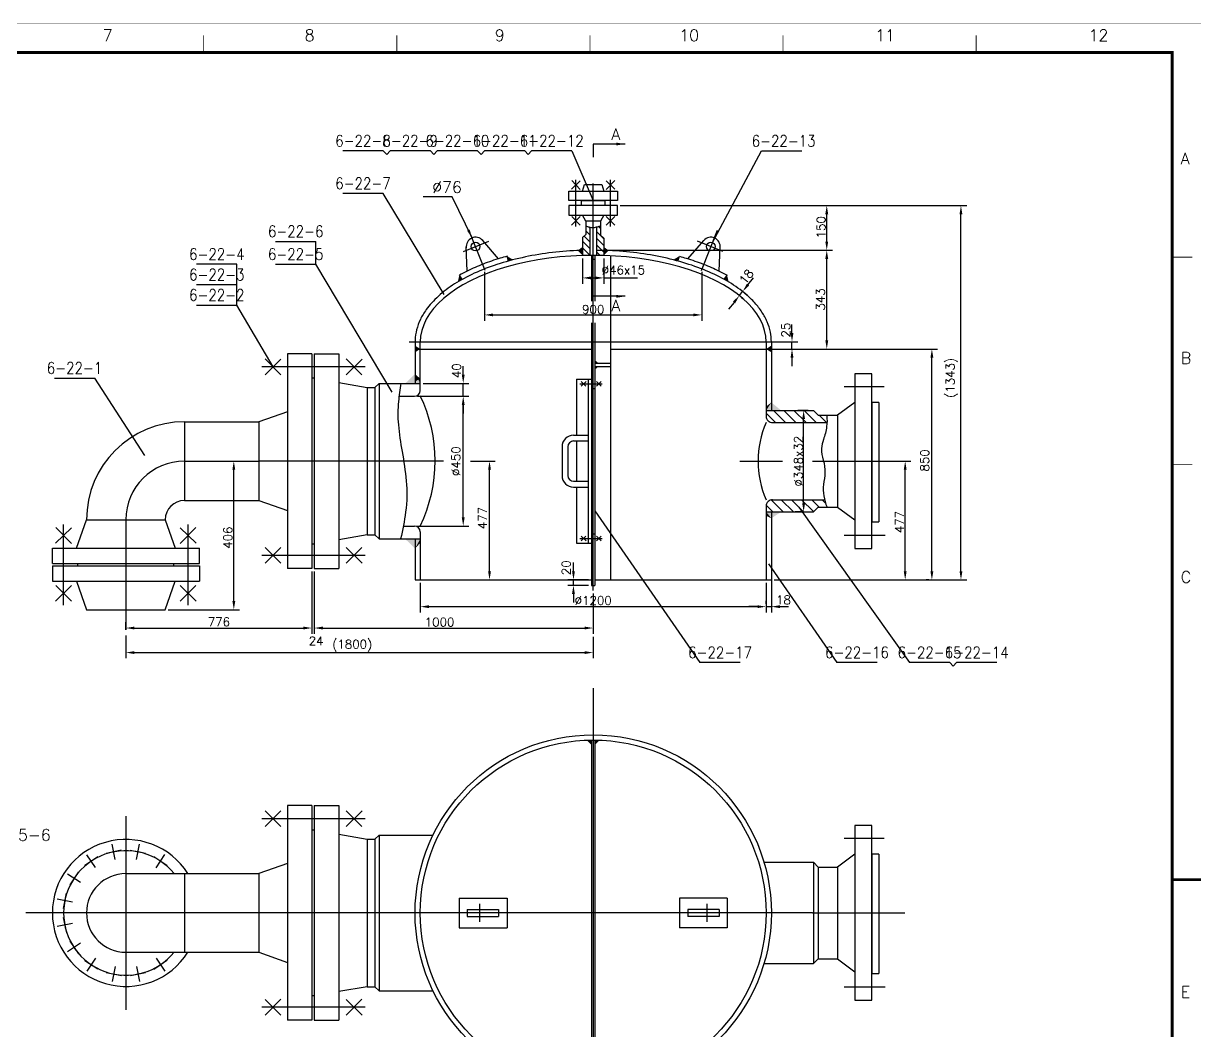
# Model space of a CAD drawing. Extents: x 49444 to 186655, y 41039 to 60167.
# Drawn here: x 146520 to 152655, y 51582 to 56823 of the extents above; entities that cross this region are included whole.
import ezdxf
from ezdxf.enums import TextEntityAlignment as Align

# ---------------------------------------------------------------- set-up
doc = ezdxf.new("R2010")
doc.units = 0
doc.header["$LTSCALE"] = 60
doc.header["$MEASUREMENT"] = 0
doc.header["$PDMODE"] = 3
doc.header["$PDSIZE"] = 0.001
doc.layers.get('0').update_dxf_attribs({"linetype": 'CONTINUOUS'})
doc.layers.get('DEFPOINTS').update_dxf_attribs({"linetype": 'CONTINUOUS'})
doc.styles.get("Standard").update_dxf_attribs({"font": 'txt_l', "bigfont": 'hztxt_l'})
doc.dimstyles.get("Standard").update_dxf_attribs({"dimtxt": 0.18, "dimasz": 0.18, "dimexe": 0.18, "dimexo": 0.0625, "dimgap": 0.09, "dimtad": 0, "dimtih": 1, "dimtoh": 1, "dimdec": 4, "dimzin": 0, "dimdsep": 46, "dimtxsty": 'Standard', "dimcen": 0.09, "dimadec": 0, "dimazin": 0, "dimtfac": 1, "dimtdec": 4, "dimtofl": 0, "dimtmove": 0, "dimatfit": 3, "dimfxl": 0, "dimtolj": 1, "dimtzin": 0, "dimarcsym": 0})
doc.dimstyles.new('STANDARD$0', dxfattribs={"dimtxt": 3, "dimasz": 3, "dimexe": 2, "dimexo": 1, "dimgap": 0.5, "dimtad": 1, "dimdec": 0, "dimzin": 0, "dimdsep": 46, "dimtxsty": 'Standard', "dimcen": 1, "dimclrd": 256, "dimclre": 256, "dimclrt": 256, "dimadec": 0, "dimazin": 0, "dimtfac": 1.5, "dimtdec": 3, "dimtix": 1, "dimtmove": 0, "dimatfit": 2, "dimfxl": 0, "dimtolj": 1, "dimarcsym": 0})

# ---------------------------------------------------------------- blocks, each defined once
blk = doc.blocks.new('*D408')
at = {"lineweight": -2}
for p, q in [((147052.4, 53638), (147052.4, 53519)), ((149484.8, 53631.7), (149484.8, 53519)), ((147097.4, 53549), (149439.8, 53549))]:
    blk.add_line(p, q, dxfattribs=at)
for points in [[(147097.4, 53556.5), (147097.4, 53541.5), (147052.4, 53549)], [(149439.8, 53556.5), (149439.8, 53541.5), (149484.8, 53549)]]:
    blk.add_solid(points)
at = {"layer": 'DEFPOINTS', "color": 0}
for p in [(147052.4, 53653), (149484.8, 53646.7), (149484.8, 53549)]:
    blk.add_point(p, dxfattribs=at)
at = {"insert": (148230.7, 53584.6), "char_height": 45, "attachment_point": 5}
blk.add_mtext('\\A1;(1800)', dxfattribs=at)
blk = doc.blocks.new('*D475')
at = {"lineweight": -2}
for p, q in [((148846.6, 54545.2), (148975.2, 54545.2)), ((148945.2, 53972.3), (148945.2, 54500.2)), ((148882.6, 53927.3), (148975.2, 53927.3))]:
    blk.add_line(p, q, dxfattribs=at)
for points in [[(148937.7, 54500.2), (148952.7, 54500.2), (148945.2, 54545.2)], [(148937.7, 53972.3), (148952.7, 53972.3), (148945.2, 53927.3)]]:
    blk.add_solid(points)
at = {"layer": 'DEFPOINTS', "color": 0}
for p in [(148831.6, 54545.2), (148945.2, 54545.2), (148867.6, 53927.3)]:
    blk.add_point(p, dxfattribs=at)
at = {"insert": (148907.8, 54249.1), "char_height": 45, "attachment_point": 5, "rotation": 90}
blk.add_mtext('\\A1;477', dxfattribs=at)
blk = doc.blocks.new('*D462')
at = {"lineweight": -2}
for p, q in [((148020.8, 53971.5), (148020.8, 53646.7)), ((147052.4, 53668), (147052.4, 53706.7)), ((147097.4, 53676.7), (147975.8, 53676.7))]:
    blk.add_line(p, q, dxfattribs=at)
for points in [[(147097.4, 53684.2), (147097.4, 53669.2), (147052.4, 53676.7)], [(147975.8, 53684.2), (147975.8, 53669.2), (148020.8, 53676.7)]]:
    blk.add_solid(points)
at = {"layer": 'DEFPOINTS', "color": 0}
for p in [(148020.8, 53986.5), (147052.4, 53653), (148020.8, 53676.7)]:
    blk.add_point(p, dxfattribs=at)
at = {"insert": (147536.6, 53708.6), "char_height": 45, "attachment_point": 5}
blk.add_mtext('\\A1;776', dxfattribs=at)
blk = doc.blocks.new('*D476')
at = {"lineweight": -2}
for p, q in [((148032.8, 53971.5), (148032.8, 53646.7)), ((149484.8, 53856.8), (149484.8, 53646.7)), ((148077.8, 53676.7), (149439.8, 53676.7))]:
    blk.add_line(p, q, dxfattribs=at)
for points in [[(148077.8, 53684.2), (148077.8, 53669.2), (148032.8, 53676.7)], [(149439.8, 53684.2), (149439.8, 53669.2), (149484.8, 53676.7)]]:
    blk.add_solid(points)
at = {"layer": 'DEFPOINTS', "color": 0}
for p in [(148032.8, 53986.5), (149484.8, 53871.8), (149484.8, 53676.7)]:
    blk.add_point(p, dxfattribs=at)
at = {"insert": (148685.1, 53707.9), "char_height": 45, "attachment_point": 5}
blk.add_mtext('\\A1;1000', dxfattribs=at)
blk = doc.blocks.new('*D483')
at = {"lineweight": -2}
for p, q in [((148808.2, 54994.9), (148808.2, 55039.9)), ((148599.8, 54949.9), (148838.2, 54949.9)), ((148808.2, 54882.7), (148808.2, 54949.9)), ((148797.3, 54882.7), (148838.2, 54882.7)), ((148808.2, 54837.7), (148808.2, 54792.7))]:
    blk.add_line(p, q, dxfattribs=at)
for points in [[(148800.7, 54994.9), (148815.7, 54994.9), (148808.2, 54949.9)], [(148800.7, 54837.7), (148815.7, 54837.7), (148808.2, 54882.7)]]:
    blk.add_solid(points)
at = {"layer": 'DEFPOINTS', "color": 0}
for p in [(148584.8, 54949.9), (148808.2, 54949.9), (148782.3, 54882.7)]:
    blk.add_point(p, dxfattribs=at)
at = {"insert": (148773.8, 55015.9), "char_height": 45, "attachment_point": 5, "rotation": 90}
blk.add_mtext('\\A1;40', dxfattribs=at)
blk = doc.blocks.new('*D471')
at = {"lineweight": -2}
for p, q in [((148569.8, 54882.7), (148838.2, 54882.7)), ((148808.2, 54252.7), (148808.2, 54837.7)), ((148569.8, 54207.7), (148838.2, 54207.7))]:
    blk.add_line(p, q, dxfattribs=at)
for points in [[(148800.7, 54837.7), (148815.7, 54837.7), (148808.2, 54882.7)], [(148800.7, 54252.7), (148815.7, 54252.7), (148808.2, 54207.7)]]:
    blk.add_solid(points)
at = {"layer": 'DEFPOINTS', "color": 0}
for p in [(148554.8, 54882.7), (148808.2, 54882.7), (148554.8, 54207.7)]:
    blk.add_point(p, dxfattribs=at)
at = {"insert": (148770.6, 54545.2), "char_height": 45, "attachment_point": 5, "rotation": 90}
blk.add_mtext('\\A1;%%c450', dxfattribs=at)
blk = doc.blocks.new('*D472')
at = {"lineweight": -2}
for p, q in [((150681.6, 55128.9), (151277.3, 55128.9)), ((151247.3, 53972.3), (151247.3, 55083.9)), ((151232.3, 53927.3), (151217.3, 53927.3))]:
    blk.add_line(p, q, dxfattribs=at)
for points in [[(151239.8, 55083.9), (151254.8, 55083.9), (151247.3, 55128.9)], [(151239.8, 53972.3), (151254.8, 53972.3), (151247.3, 53927.3)]]:
    blk.add_solid(points)
at = {"layer": 'DEFPOINTS', "color": 0}
for p in [(150666.6, 55128.9), (151247.3, 55128.9), (151247.3, 53927.3)]:
    blk.add_point(p, dxfattribs=at)
at = {"insert": (151210, 54549), "char_height": 45, "attachment_point": 5, "rotation": 90}
blk.add_mtext('\\A1;850', dxfattribs=at)
blk = doc.blocks.new('*D477')
at = {"lineweight": -2}
for p, q in [((149382, 53972.3), (149382, 54017.3)), ((149460.8, 53927.3), (149352, 53927.3)), ((149382, 53898.9), (149382, 53927.3)), ((149460.8, 53898.9), (149352, 53898.9)), ((149382, 53853.9), (149382, 53808.9))]:
    blk.add_line(p, q, dxfattribs=at)
for points in [[(149374.5, 53972.3), (149389.5, 53972.3), (149382, 53927.3)], [(149374.5, 53853.9), (149389.5, 53853.9), (149382, 53898.9)]]:
    blk.add_solid(points)
at = {"layer": 'DEFPOINTS', "color": 0}
for p in [(149382, 53927.3), (149475.8, 53927.3), (149475.8, 53898.9)]:
    blk.add_point(p, dxfattribs=at)
at = {"insert": (149343.8, 53990.3), "char_height": 45, "attachment_point": 5, "rotation": 90}
blk.add_mtext('\\A1;20', dxfattribs=at)
blk = doc.blocks.new('*D484')
at = {"lineweight": -2}
for p, q in [((150290.2, 55463.3), (150318.1, 55498.6)), ((150245.5, 55406.9), (150262.3, 55428)), ((150274, 55418.7), (150285.8, 55409.4)), ((150217.6, 55371.6), (150189.7, 55336.3)), ((150257.3, 55397.6), (150269, 55388.3))]:
    blk.add_line(p, q, dxfattribs=at)
for points in [[(150284.3, 55468), (150296.1, 55458.7), (150262.3, 55428)], [(150211.7, 55376.2), (150223.5, 55366.9), (150245.5, 55406.9)]]:
    blk.add_solid(points)
at = {"layer": 'DEFPOINTS', "color": 0}
for p in [(150245.5, 55406.9), (150262.3, 55428), (150262.3, 55428)]:
    blk.add_point(p, dxfattribs=at)
at = {"insert": (150282, 55505.5), "char_height": 45, "attachment_point": 5, "rotation": 51.65916}
blk.add_mtext('\\A1;18', dxfattribs=at)
blk = doc.blocks.new('*D478')
at = {"lineweight": -2}
for p, q in [((150411.8, 53935.5), (150411.8, 53757.9)), ((150384.8, 53802.9), (150384.8, 53817.9)), ((150339.8, 53787.9), (150294.8, 53787.9)), ((150384.8, 53787.9), (150411.8, 53787.9)), ((150456.8, 53787.9), (150501.8, 53787.9))]:
    blk.add_line(p, q, dxfattribs=at)
for points in [[(150339.8, 53795.4), (150339.8, 53780.4), (150384.8, 53787.9)], [(150456.8, 53795.4), (150456.8, 53780.4), (150411.8, 53787.9)]]:
    blk.add_solid(points)
at = {"layer": 'DEFPOINTS', "color": 0}
for p in [(150411.8, 53950.5), (150384.8, 53787.9), (150411.8, 53787.9)]:
    blk.add_point(p, dxfattribs=at)
at = {"insert": (150474.9, 53822.8), "char_height": 45, "attachment_point": 5}
blk.add_mtext('\\A1;18', dxfattribs=at)
blk = doc.blocks.new('*D474')
at = {"lineweight": -2}
for p, q in [((148584.8, 53912.3), (148584.8, 53757.9)), ((150384.8, 53912.3), (150384.8, 53757.9)), ((148629.8, 53787.9), (150339.8, 53787.9))]:
    blk.add_line(p, q, dxfattribs=at)
for points in [[(148629.8, 53795.4), (148629.8, 53780.4), (148584.8, 53787.9)], [(150339.8, 53795.4), (150339.8, 53780.4), (150384.8, 53787.9)]]:
    blk.add_solid(points)
at = {"layer": 'DEFPOINTS', "color": 0}
for p in [(148584.8, 53927.3), (150384.8, 53927.3), (150384.8, 53787.9)]:
    blk.add_point(p, dxfattribs=at)
at = {"insert": (149484.8, 53820), "char_height": 45, "attachment_point": 5}
blk.add_mtext('\\A1;%%c1200', dxfattribs=at)
blk = doc.blocks.new('*D480')
at = {"lineweight": -2}
for p, q in [((148919.1, 55530.5), (148919.1, 55276.4)), ((150050.4, 55530.5), (150050.4, 55276.4)), ((148964.1, 55306.4), (150005.4, 55306.4))]:
    blk.add_line(p, q, dxfattribs=at)
for points in [[(148964.1, 55313.9), (148964.1, 55298.9), (148919.1, 55306.4)], [(150005.4, 55313.9), (150005.4, 55298.9), (150050.4, 55306.4)]]:
    blk.add_solid(points)
at = {"layer": 'DEFPOINTS', "color": 0}
for p in [(148919.1, 55545.5), (150050.4, 55545.5), (150050.4, 55306.4)]:
    blk.add_point(p, dxfattribs=at)
at = {"insert": (149484.8, 55335.3), "char_height": 45, "attachment_point": 5}
blk.add_mtext('\\A1;900', dxfattribs=at)
blk = doc.blocks.new('*D481')
at = {"lineweight": -2}
for p, q in [((149429.3, 55600.5), (149429.3, 55468.9)), ((149540, 55600.5), (149540, 55468.9)), ((149474.3, 55498.9), (149495, 55498.9))]:
    blk.add_line(p, q, dxfattribs=at)
for points in [[(149474.3, 55506.4), (149474.3, 55491.4), (149429.3, 55498.9)], [(149495, 55506.4), (149495, 55491.4), (149540, 55498.9)]]:
    blk.add_solid(points)
at = {"layer": 'DEFPOINTS', "color": 0}
for p in [(149429.3, 55615.5), (149540, 55615.5), (149540, 55498.9)]:
    blk.add_point(p, dxfattribs=at)
at = {"insert": (149641.6, 55540), "char_height": 45, "attachment_point": 5}
blk.add_mtext('\\A1;%%c46x15', dxfattribs=at)
blk = doc.blocks.new('*D473')
at = {"lineweight": -2}
for p, q in [((150603, 54808.9), (150550, 54808.9)), ((150580, 54326.5), (150580, 54763.9)), ((150565, 54281.5), (150550, 54281.5))]:
    blk.add_line(p, q, dxfattribs=at)
for points in [[(150572.5, 54763.9), (150587.5, 54763.9), (150580, 54808.9)], [(150572.5, 54326.5), (150587.5, 54326.5), (150580, 54281.5)]]:
    blk.add_solid(points)
at = {"layer": 'DEFPOINTS', "color": 0}
for p in [(150580, 54808.9), (150618, 54808.9), (150580, 54281.5)]:
    blk.add_point(p, dxfattribs=at)
at = {"insert": (150552.6, 54545.2), "char_height": 45, "attachment_point": 5, "rotation": 90}
blk.add_mtext('\\A1;%%c348x32', dxfattribs=at)
blk = doc.blocks.new('*D479')
at = {"lineweight": -2}
for p, q in [((151063, 54545.2), (151138.4, 54545.2)), ((151108.4, 53972.3), (151108.4, 54500.2)), ((150426.8, 53927.3), (151138.4, 53927.3))]:
    blk.add_line(p, q, dxfattribs=at)
for points in [[(151100.9, 54500.2), (151115.9, 54500.2), (151108.4, 54545.2)], [(151100.9, 53972.3), (151115.9, 53972.3), (151108.4, 53927.3)]]:
    blk.add_solid(points)
at = {"layer": 'DEFPOINTS', "color": 0}
for p in [(151048, 54545.2), (151108.4, 54545.2), (150411.8, 53927.3)]:
    blk.add_point(p, dxfattribs=at)
at = {"insert": (151078.7, 54228.5), "char_height": 45, "attachment_point": 5, "rotation": 90}
blk.add_mtext('\\A1;477', dxfattribs=at)
blk = doc.blocks.new('*D485')
at = {"lineweight": -2}
for p, q in [((150519.3, 55211.4), (150519.3, 55256.4)), ((150336.2, 55166.4), (150549.3, 55166.4)), ((150519.3, 55128.9), (150519.3, 55166.4)), ((150336.2, 55128.9), (150549.3, 55128.9)), ((150519.3, 55083.9), (150519.3, 55038.9))]:
    blk.add_line(p, q, dxfattribs=at)
for points in [[(150511.8, 55211.4), (150526.8, 55211.4), (150519.3, 55166.4)], [(150511.8, 55083.9), (150526.8, 55083.9), (150519.3, 55128.9)]]:
    blk.add_solid(points)
at = {"layer": 'DEFPOINTS', "color": 0}
for p in [(150321.2, 55166.4), (150519.3, 55166.4), (150321.2, 55128.9)]:
    blk.add_point(p, dxfattribs=at)
at = {"insert": (150487.5, 55227.2), "char_height": 45, "attachment_point": 5, "rotation": 90}
blk.add_mtext('\\A1;25', dxfattribs=at)
blk = doc.blocks.new('*D482')
at = {"lineweight": -2}
for p, q in [((149499.8, 55643.2), (150730.2, 55643.2)), ((150700.2, 55173.9), (150700.2, 55598.2)), ((150517.6, 55128.9), (150730.2, 55128.9))]:
    blk.add_line(p, q, dxfattribs=at)
for points in [[(150692.7, 55598.2), (150707.7, 55598.2), (150700.2, 55643.2)], [(150692.7, 55173.9), (150707.7, 55173.9), (150700.2, 55128.9)]]:
    blk.add_solid(points)
at = {"layer": 'DEFPOINTS', "color": 0}
for p in [(149484.8, 55643.2), (150700.2, 55643.2), (150502.6, 55128.9)]:
    blk.add_point(p, dxfattribs=at)
at = {"insert": (150667.7, 55386.8), "char_height": 45, "attachment_point": 5, "rotation": 90}
blk.add_mtext('\\A1;343', dxfattribs=at)
blk = doc.blocks.new('*D403')
at = {"lineweight": -2}
for p, q in [((149625.7, 55875.2), (151428.6, 55875.2)), ((151398.6, 53972.3), (151398.6, 55830.2)), ((151065.9, 53927.3), (151428.6, 53927.3))]:
    blk.add_line(p, q, dxfattribs=at)
for points in [[(151391.1, 55830.2), (151406.1, 55830.2), (151398.6, 55875.2)], [(151391.1, 53972.3), (151406.1, 53972.3), (151398.6, 53927.3)]]:
    blk.add_solid(points)
at = {"layer": 'DEFPOINTS', "color": 0}
for p in [(149610.7, 55875.2), (151398.6, 55875.2), (151050.9, 53927.3)]:
    blk.add_point(p, dxfattribs=at)
at = {"insert": (151350.6, 54978.7), "char_height": 45, "attachment_point": 5, "rotation": 90}
blk.add_mtext('\\A1;(1343)', dxfattribs=at)
blk = doc.blocks.new('*D486')
at = {"lineweight": -2}
for p, q in [((150376.9, 55875.2), (150730.2, 55875.2)), ((150700.2, 55688.2), (150700.2, 55830.2)), ((150262, 55643.2), (150730.2, 55643.2))]:
    blk.add_line(p, q, dxfattribs=at)
for points in [[(150692.7, 55830.2), (150707.7, 55830.2), (150700.2, 55875.2)], [(150692.7, 55688.2), (150707.7, 55688.2), (150700.2, 55643.2)]]:
    blk.add_solid(points)
at = {"layer": 'DEFPOINTS', "color": 0}
for p in [(150361.9, 55875.2), (150700.2, 55875.2), (150247, 55643.2)]:
    blk.add_point(p, dxfattribs=at)
at = {"insert": (150670.4, 55762.7), "char_height": 45, "attachment_point": 5, "rotation": 90}
blk.add_mtext('\\A1;150', dxfattribs=at)
blk = doc.blocks.new('*D464')
at = {"lineweight": -2}
for p, q in [((147604.8, 54545.2), (147644.4, 54545.2)), ((147614.4, 53817.2), (147614.4, 54500.2)), ((147272.2, 53772.2), (147644.4, 53772.2))]:
    blk.add_line(p, q, dxfattribs=at)
for points in [[(147606.9, 54500.2), (147621.9, 54500.2), (147614.4, 54545.2)], [(147606.9, 53817.2), (147621.9, 53817.2), (147614.4, 53772.2)]]:
    blk.add_solid(points)
at = {"layer": 'DEFPOINTS', "color": 0}
for p in [(147589.8, 54545.2), (147614.4, 54545.2), (147257.2, 53772.2)]:
    blk.add_point(p, dxfattribs=at)
at = {"insert": (147583.1, 54147), "char_height": 45, "attachment_point": 5, "rotation": 90}
blk.add_mtext('\\A1;406', dxfattribs=at)

msp = doc.modelspace()

# ---------------------------------------------------------------- hatches: boundary and pattern name
h = msp.add_hatch()
h.set_pattern_fill('ANSI31', color=256, scale=200, angle=90, style=0)
h.set_pattern_definition([(135, (120449.27, 43516.553), (-17.67767, -17.67767), [])])
edge = h.paths.add_edge_path()
edge.add_arc((149437.400689, 55676.985777), 89.907583, 70.3961695458, 84.2241260272)
edge.add_line((149446.448751, 55766.436916), (149446.448751, 55724.436385))
edge.add_line((149446.448751, 55724.436385), (149429.315991, 55708.420277))
edge.add_line((149429.315991, 55708.420277), (149429.315991, 55615.556969))
edge.add_ellipse((149484.770191, 55166.411995), major_axis=(-900, 0), ratio=0.5, start_angle=271.0953200844, end_angle=273.5325616392, ccw=False)
edge.add_line((149467.565991, 55616.329769), (149467.565991, 55761.68187))
h = msp.add_hatch()
h.set_pattern_fill('ANSI31', color=256, scale=200, style=0)
h.set_pattern_definition([(135, (178520.27, 43516.553), (17.67767, 17.67767), [])])
edge = h.paths.add_edge_path()
edge.add_arc((149532.139662, 55676.985777), 89.907583, 455.7758739728, 469.6038304542, ccw=False)
edge.add_line((149523.091599, 55766.436916), (149523.091599, 55724.436385))
edge.add_line((149523.091599, 55724.436385), (149540.224359, 55708.420277))
edge.add_line((149540.224359, 55708.420277), (149540.224359, 55615.556969))
edge.add_ellipse((149484.77016, 55166.411995), major_axis=(900, 0), ratio=0.5, start_angle=86.4674383608, end_angle=88.9046799156)
edge.add_line((149501.974359, 55616.329769), (149501.974359, 55761.68187))
h = msp.add_hatch()
h.set_pattern_fill('ANSI31', color=256, scale=300, angle=90, style=0)
h.set_pattern_definition([(135, (120449.27, 43364.118), (-26.516504, -26.516504), [])])
h.paths.add_polyline_path([(150701.641483, 54745.921161, 0.0464178178), (150699.748326, 54784.171161), (150655.389751, 54784.171161), (150630.613066, 54808.921161), (150384.770191, 54808.921161), (150384.770191, 54779.671136, 0.4142135624), (150418.520166, 54745.921161)])
h.paths.add_polyline_path([(150630.613066, 54281.533446), (150655.389751, 54306.283446), (150701.4772, 54306.283446, -0.0416168976), (150688.740264, 54344.533446), (150418.520166, 54344.533446, 0.4142135624), (150384.770191, 54310.783472), (150384.770191, 54281.533446)])

# ---------------------------------------------------------------- linework, layer by layer
for p, q in [((148391.640451, 56159.866771), (148181.640451, 56159.866771)), ((148637.262823, 56159.866771), (148427.262823, 56159.866771)), ((148882.885195, 56159.866771), (148672.885195, 56159.866771)), ((149128.507567, 56159.866771), (148918.507567, 56159.866771)), ((149374.129939, 56159.866771), (149164.129939, 56159.866771)), ((149374.129939, 56159.866771), (149484.679379, 55902.637307)), ((150105.227061, 55682.898683), (150360.360401, 56159.602745)), ((150360.360401, 56159.602745), (150570.360401, 56159.602745)), ((149484.770175, 53871.783901), (149484.770175, 55989.855419)), ((148391.640451, 55938.571105), (148181.640451, 55938.571105)), ((148709.357806, 55412.138164), (148391.640451, 55938.571105)), ((148750.440457, 55921.40582), (148600.084953, 55921.40582)), ((148921.989344, 55538.355858), (148838.237171, 55748.248435)), ((150047.551007, 55538.355858), (150131.303179, 55748.248435)), ((147831.30793, 55688.963461), (148041.30793, 55688.963461)), ((148041.30793, 55569.873992), (148041.30793, 55688.963461)), ((148810.05914, 55636.875069), (148941.780357, 55689.410768)), ((148829.314238, 55534.603626), (148824.061556, 55659.90568)), ((148992.392306, 55598.999384), (148909.601108, 55694.00655)), ((149977.148044, 55598.999384), (150059.939242, 55694.00655)), ((150159.48121, 55636.875069), (150027.759994, 55689.410768)), ((150140.226112, 55534.603626), (150145.478794, 55659.90568)), ((149043.768797, 55586.933399), (149036.497302, 55612.101709)), ((149475.770191, 55616.389494), (149475.770191, 55378.34631)), ((149475.770191, 55595.640813), (149493.770191, 55595.640813)), ((149493.770191, 55616.389494), (149493.770191, 55378.34631)), ((149575.524142, 55614.118294), (149575.524142, 53927.269669)), ((149925.771553, 55586.933399), (149933.043049, 55612.101709)), ((147630.761179, 55569.862336), (147420.761179, 55569.862336)), ((147630.761179, 55357.19562), (147630.761179, 55569.862336)), ((147831.30793, 55569.873992), (148041.30793, 55569.873992)), ((148437.948912, 54903.477956), (148041.30793, 55569.873992)), ((147630.761179, 55463.528978), (147420.761179, 55463.528978)), ((148802.617832, 55491.085432), (148788.266015, 55513.064692)), ((149540.042744, 55498.880286), (149715.784872, 55498.880286)), ((150166.922518, 55491.085432), (150181.274335, 55513.064692)), ((147420.761179, 55357.19562), (147630.761179, 55357.19562)), ((147818.61764, 55035.7273), (147630.761179, 55357.19562)), ((149475.770191, 55265.256372), (149475.770191, 53898.918292)), ((149493.770191, 55265.256372), (149493.770191, 54167.741269)), ((148526.174804, 55166.411995), (150452.94459, 55166.411995)), ((148557.770191, 55166.411995), (148557.770191, 54949.920956)), ((148584.770185, 54914.442513), (148584.770195, 55166.411995)), ((150384.770191, 55166.411995), (150384.770191, 54779.671161)), ((150411.770191, 55166.411995), (150411.770191, 54808.921161)), ((148020.770191, 55103.9773), (147893.270191, 55103.9773)), ((147893.270191, 55103.9773), (147893.270191, 53986.4773)), ((148020.770191, 55103.9773), (148020.770191, 53986.4773)), ((148032.770191, 55103.9773), (148160.270191, 55103.9773)), ((148032.770191, 55103.9773), (148032.770191, 53986.4773)), ((148160.270191, 55103.9773), (148160.270191, 53986.4773)), ((148557.770191, 55128.911995), (149475.770191, 55128.911995)), ((149575.524142, 55128.911995), (150411.770191, 55128.911995)), ((148298.012835, 55035.7273), (147759.472143, 55035.7273)), ((149493.770191, 55054.505899), (149575.524142, 55054.505899)), ((149493.770191, 55038.414501), (149575.524142, 55038.414501)), ((146680.465519, 54977.993273), (146890.465519, 54977.993273)), ((147151.877009, 54574.443818), (146890.465519, 54977.993273)), ((148032.770191, 54976.4773), (148020.770191, 54976.4773)), ((148032.770191, 54976.4773), (148032.770191, 54113.9773)), ((149397.770191, 54972.712858), (149397.770191, 54680.2273)), ((149397.770191, 54972.712858), (149475.770191, 54972.712858)), ((149457.770191, 54972.712858), (149457.770191, 54117.741269)), ((148308.770191, 54929.2273), (148348.943538, 54929.2273)), ((148348.943538, 54929.2273), (148369.990908, 54950.2273)), ((148348.943538, 54929.2273), (148348.943538, 54161.2273)), ((148369.990908, 54950.2273), (148369.990908, 54140.2273)), ((148369.990908, 54950.2273), (148584.770179, 54950.2273)), ((149415.978502, 54947.166743), (149531.972031, 54947.166743)), ((149475.770191, 54922.712858), (149493.770191, 54922.712858)), ((148474.268122, 54882.7273), (148554.770176, 54882.7273)), ((147357.442425, 54749.9773), (147744.770191, 54749.9773)), ((147357.442425, 54749.9773), (147357.442425, 54340.4773)), ((149382.770191, 54680.2273), (149457.770191, 54680.2273)), ((149322.770191, 54620.2273), (149322.770191, 54470.2273)), ((149352.770191, 54620.2273), (149352.770191, 54470.2273)), ((149382.770191, 54650.2273), (149457.770191, 54650.2273)), ((149397.770191, 54650.2273), (149397.770191, 54440.2273)), ((147357.442425, 54545.2273), (147744.770191, 54545.2273)), ((148705.444676, 54545.2273), (147744.770191, 54545.2273)), ((150248.682317, 54545.2273), (150470.206019, 54545.2273)), ((150625.514278, 54545.2273), (151134.569935, 54545.2273)), ((149382.770191, 54440.2273), (149457.770191, 54440.2273)), ((149382.770191, 54410.2273), (149457.770191, 54410.2273)), ((149397.770191, 54410.2273), (149397.770191, 54117.741269)), ((147357.442425, 54340.4773), (147744.770191, 54340.4773)), ((150384.770191, 54310.783446), (150384.770191, 53927.269669)), ((150554.751843, 54306.18549), (151130.176282, 53497.133503)), ((147052.442425, 54240.2273), (147052.442425, 53668.026677)), ((149493.770191, 54286.711181), (150040.252883, 53497.133503)), ((150411.770191, 54281.533446), (150411.770191, 53927.269669)), ((146728.442425, 53796.216435), (146728.442425, 54215.591683)), ((147376.442425, 53796.216435), (147376.442425, 54215.591683)), ((148496.637907, 54207.7273), (148554.770176, 54207.7273)), ((148584.770176, 54177.727301), (148584.770176, 53927.269669)), ((148032.770191, 54113.9773), (148020.770191, 54113.9773)), ((148308.770191, 54161.2273), (148348.943538, 54161.2273)), ((148348.943538, 54161.2273), (148369.990908, 54140.2273)), ((148369.990908, 54140.2273), (148584.770185, 54140.2273)), ((148557.770191, 54140.2273), (148557.770191, 53927.269669)), ((148557.770191, 54140.2273), (148557.770191, 54076.4773)), ((149397.770191, 54117.741269), (149475.770191, 54117.741269)), ((149415.978502, 54143.287384), (149531.972031, 54143.287384)), ((149475.770191, 54167.741269), (149493.770191, 54167.741269)), ((149493.770191, 54167.741269), (149493.770191, 53898.918292)), ((146669.942425, 54012.2273), (146669.942425, 54091.7273)), ((146669.942425, 54091.7273), (147434.942425, 54091.7273)), ((147434.942425, 54012.2273), (147434.942425, 54091.7273)), ((148298.012835, 54054.7273), (147759.472143, 54054.7273)), ((146669.942425, 54012.2273), (147434.942425, 54012.2273)), ((146669.942425, 54000.2273), (147434.942425, 54000.2273)), ((146669.942425, 54000.2273), (146669.942425, 53920.7273)), ((146801.93004, 54000.2273), (146801.93004, 54012.2273)), ((146801.93004, 54000.2273), (147302.95481, 54000.2273)), ((147302.95481, 54000.2273), (147302.95481, 54012.2273)), ((147434.942425, 54000.2273), (147434.942425, 53920.7273)), ((150396.530364, 54011.216882), (150752.337876, 53497.133503)), ((148020.770191, 53986.4773), (147893.270191, 53986.4773)), ((148032.770191, 53986.4773), (148160.270191, 53986.4773)), ((148557.770191, 53927.269669), (149475.770191, 53927.269669)), ((149493.770191, 53927.269669), (150411.770191, 53927.269669)), ((146669.942425, 53920.7273), (147434.942425, 53920.7273)), ((149475.770191, 53898.918292), (149493.770191, 53898.918292)), ((150250.252883, 53497.133503), (150040.252883, 53497.133503)), ((150962.337876, 53497.133503), (150752.337876, 53497.133503)), ((151340.176282, 53497.133503), (151130.176282, 53497.133503)), ((151585.798654, 53497.133503), (151375.798654, 53497.133503)), ((149484.770175, 53363.625191), (149484.770175, 50946.215636)), ((149475.770191, 53093.833482), (149475.770191, 51293.923509)), ((149493.770191, 53093.833482), (149493.770191, 51293.923509)), ((152497.774292, 52366.907614), (152497.774292, 52846.907614)), ((147893.270191, 52752.628495), (147893.270191, 51635.128495)), ((148020.770191, 52752.628495), (147893.270191, 52752.628495)), ((148020.770191, 52752.628495), (148020.770191, 51635.128495)), ((148032.770191, 52752.628495), (148032.770191, 51635.128495)), ((148032.770191, 52752.628495), (148160.270191, 52752.628495)), ((148160.270191, 52752.628495), (148160.270191, 51635.128495)), ((147052.442425, 52697.369939), (147052.442425, 51689.178424)), ((148298.012835, 52684.378495), (147759.472143, 52684.378495)), ((148032.770191, 52625.128495), (148020.770191, 52625.128495)), ((148032.770191, 52625.128495), (148032.770191, 51762.628495)), ((148308.770191, 52577.878495), (148348.943538, 52577.878495)), ((148348.943538, 52577.878495), (148369.990908, 52598.878495)), ((148348.943538, 52577.878495), (148348.943538, 51809.878495)), ((148369.990908, 52598.878495), (148650.921285, 52598.878495)), ((148369.990908, 52598.878495), (148369.990908, 51788.878495)), ((150630.613066, 52457.572356), (150630.613066, 51930.184641)), ((147052.442425, 52398.628495), (147744.770191, 52398.628495)), ((147357.442425, 52398.628495), (147357.442425, 51989.128495)), ((150655.389751, 52432.822356), (150655.389751, 51954.934641)), ((148787.755551, 52271.360448), (148787.755551, 52116.396542)), ((148787.755551, 52271.360448), (149036.497302, 52271.360448)), ((149036.497302, 52271.360448), (149036.497302, 52116.396542)), ((150181.784799, 52271.360448), (149933.043049, 52271.360448)), ((149933.043049, 52271.360448), (149933.043049, 52116.396542)), ((150181.784799, 52271.360448), (150181.784799, 52116.396542)), ((148787.755551, 52211.878495), (148787.755551, 52175.878495)), ((148829.314238, 52211.878495), (148992.392306, 52211.878495)), ((148829.314238, 52211.878495), (148829.314238, 52175.878495)), ((148892.84468, 52241.58808), (148892.84468, 52146.770372)), ((148992.392306, 52211.878495), (148992.392306, 52175.878495)), ((149977.148044, 52211.878495), (149977.148044, 52175.878495)), ((150140.226112, 52211.878495), (149977.148044, 52211.878495)), ((150076.69567, 52241.58808), (150076.69567, 52146.770372)), ((150140.226112, 52211.878495), (150140.226112, 52175.878495)), ((150181.784799, 52211.878495), (150181.784799, 52175.878495)), ((150625.514278, 52193.878495), (146532.595302, 52193.878495)), ((148829.314238, 52175.878495), (148992.392306, 52175.878495)), ((150247.910109, 52193.878495), (149938.125887, 52193.878495)), ((150140.226112, 52175.878495), (149977.148044, 52175.878495)), ((150625.514278, 52193.878495), (151106.345658, 52193.878495)), ((148787.755551, 52116.396542), (149036.497302, 52116.396542)), ((150181.784799, 52116.396542), (149933.043049, 52116.396542)), ((147052.442425, 51989.128495), (147744.770191, 51989.128495)), ((148308.770191, 51809.878495), (148348.943538, 51809.878495)), ((148348.943538, 51809.878495), (148369.990908, 51788.878495)), ((148369.990908, 51788.878495), (148650.921285, 51788.878495)), ((148032.770191, 51762.628495), (148020.770191, 51762.628495)), ((148298.012835, 51703.378495), (147759.472143, 51703.378495)), ((148020.770191, 51635.128495), (147893.270191, 51635.128495)), ((148032.770191, 51635.128495), (148160.270191, 51635.128495))]:
    msp.add_line(p, q)
at = {"color": 0, "linetype": 'ByBlock'}
msp.add_line((150557.525287, 54281.51749), (150535.025287, 54281.51749), dxfattribs=at)
at = {"const_width": 1.5}
msp.add_lwpolyline([(140032.774292, 47911.907614), (152647.774292, 47911.907614), (152647.774292, 56821.907614), (140032.774292, 56821.907614), (140032.774292, 47911.907614, 1.9635677679)], format="xyb", dxfattribs=at)
for points, const_width in [([(147457.774292, 56761.907614), (147457.774292, 56671.907614)], 4.5), ([(148462.774292, 56761.907614), (148462.774292, 56671.907614)], 4.5), ([(149467.774292, 56761.907614), (149467.774292, 56671.907614)], 4.5), ([(150472.774292, 56761.907614), (150472.774292, 56671.907614)], 4.5), ([(151477.774292, 56761.907614), (151477.774292, 56671.907614)], 4.5), ([(140407.774292, 48061.907614), (152497.774292, 48061.907614), (152497.774292, 56671.907614), (140407.774292, 56671.907614), (140407.774292, 48061.907614)], 15), ([(152497.774292, 55606.907614), (152602.774292, 55606.907614)], 4.5), ([(152497.774292, 54526.907614), (152602.774292, 54526.907614)], 4.5), ([(152497.774292, 52366.907614), (152647.774292, 52366.907614)], 15)]:
    msp.add_lwpolyline(points, dxfattribs=dict(const_width=const_width))
for points in [[(148391.640451, 56159.866771), (148409.962928, 56141.787393), (148427.262823, 56159.866771)], [(148637.262823, 56159.866771), (148655.5853, 56141.787393), (148672.885195, 56159.866771)], [(148882.885195, 56159.866771), (148901.207672, 56141.787393), (148918.507567, 56159.866771)], [(149128.507567, 56159.866771), (149146.830044, 56141.787393), (149164.129939, 56159.866771)], [(149371.988106, 55960.438727), (149417.738436, 56004.773042)], [(149372.696114, 56005.48105), (149417.030429, 55959.73072)], [(149394.863262, 55766.018825), (149394.863262, 56009.004772)], [(149429.058164, 55950.981302), (149440.090611, 55984.447217), (149529.268146, 55984.447217), (149540.300594, 55950.981302)], [(149597.552294, 55960.438727), (149551.801964, 56004.773042)], [(149596.844286, 56005.48105), (149552.509971, 55959.73072)], [(149574.67712, 55766.018825), (149574.67712, 56009.004772)], [(149423.480909, 55875.158462), (149423.480909, 55902.637307), (149545.877849, 55902.637307), (149545.877849, 55875.158462)], [(149371.988106, 55773.980372), (149417.738436, 55818.31471)], [(149372.696114, 55819.022695), (149417.030429, 55773.272387)], [(149539.686996, 55825.345645), (149522.909984, 55794.973142), (149446.448751, 55794.973142), (149429.853246, 55825.345645)], [(149446.448751, 55794.973142), (149446.448751, 55724.436385)], [(149522.909984, 55794.973142), (149522.909984, 55721.380097)], [(149597.552294, 55773.980372), (149551.801964, 55818.31471)], [(149596.844286, 55819.022695), (149552.509971, 55773.272387)], [(149429.315991, 55708.420277), (149446.448751, 55724.436385)], [(149429.315991, 55708.420277), (149429.315991, 55615.537487)], [(149467.565991, 55761.681872), (149467.565991, 55616.327845)], [(149501.792744, 55763.083442), (149501.792744, 55616.3296)], [(149540.042744, 55706.029315), (149522.909984, 55722.045445)], [(149540.042744, 55706.029315), (149540.042744, 55615.543225)], [(147859.877649, 55076.428747), (147777.357616, 54995.025839)], [(147859.319086, 54994.467277), (147777.916179, 55076.987309)], [(148281.776037, 55076.428747), (148199.256005, 54995.025839)], [(148281.217475, 54994.467277), (148199.814567, 55076.987309)], [(148160.270191, 54954.7273), (148308.770191, 54929.2273), (148308.770191, 54161.2273), (148160.270191, 54135.7273)], [(149447.349186, 54959.377179), (149422.593176, 54934.956307)], [(149447.181617, 54934.788738), (149422.760745, 54959.544748)], [(149526.052753, 54959.377179), (149501.296743, 54934.956307)], [(149525.885184, 54934.788738), (149501.464312, 54959.544748)], [(150999.008344, 54932.217616), (150790.894528, 54932.217616)], [(150845.766796, 54851.219654), (150756.122161, 54784.171161), (150756.122161, 54306.283446), (150845.766796, 54239.234954)], [(150971.209021, 54850.705394), (150935.034488, 54850.705394), (150935.034488, 54229.720919), (150971.209021, 54229.720919)], [(150971.209021, 54850.705394), (150971.209021, 54229.720919)], [(147893.270191, 54802.4773), (147744.770191, 54749.9773), (147744.770191, 54340.4773), (147893.270191, 54287.9773)], [(150384.770191, 54808.921161), (150630.613066, 54808.921161)], [(150630.613066, 54808.921161), (150655.389751, 54784.171161)], [(150418.520191, 54745.921161), (150701.641493, 54745.921161)], [(150655.389751, 54784.171161), (150756.122161, 54784.171161)], [(150418.520191, 54344.533446), (150688.740263, 54344.533446)], [(150630.613066, 54281.533446), (150655.389751, 54306.283446)], [(150655.389751, 54306.283446), (150756.122161, 54306.283446)], [(146795.192425, 54091.7273), (146847.692425, 54240.2273), (147257.192425, 54240.2273), (147309.692425, 54091.7273)], [(150384.770191, 54281.533446), (150630.613066, 54281.533446)], [(146769.702449, 54199.02274), (146687.182416, 54117.619832)], [(146687.740979, 54199.581302), (146769.143886, 54117.06127)], [(147335.182402, 54199.02274), (147417.702434, 54117.619832)], [(147417.143872, 54199.581302), (147335.740964, 54117.06127)], [(149447.349186, 54131.076948), (149422.593176, 54155.49782)], [(149447.181617, 54155.665389), (149422.760745, 54130.909379)], [(149526.052753, 54131.076948), (149501.296743, 54155.49782)], [(149525.885184, 54155.665389), (149501.464312, 54130.909379)], [(151003.394136, 54158.236966), (150790.894528, 54158.236966)], [(151004.168344, 54158.236966), (150935.209927, 54158.236966)], [(147859.877649, 54014.025854), (147777.357616, 54095.428761)], [(147859.319086, 54095.987324), (147777.916179, 54013.467291)], [(148281.776037, 54014.025854), (148199.256005, 54095.428761)], [(148281.217475, 54095.987324), (148199.814567, 54013.467291)], [(146769.702449, 53898.035729), (146687.182416, 53816.632821)], [(146687.740979, 53898.594291), (146769.143886, 53816.074259)], [(146795.192425, 53920.7273), (146847.692425, 53772.2273), (147257.192425, 53772.2273), (147309.692425, 53920.7273)], [(147335.182402, 53898.035729), (147417.702434, 53816.632821)], [(147417.143872, 53898.594291), (147335.740964, 53816.074259)], [(151340.176282, 53497.133503), (151358.498759, 53479.054126), (151375.798654, 53497.133503)], [(147859.877649, 52725.079942), (147777.357616, 52643.677034)], [(147859.319086, 52643.118472), (147777.916179, 52725.638504)], [(148281.776037, 52725.079942), (148199.256005, 52643.677034)], [(148281.217475, 52643.118472), (148199.814567, 52725.638504)], [(148160.270191, 52603.378495), (148308.770191, 52577.878495), (148308.770191, 51809.878495), (148160.270191, 51784.378495)], [(150999.008344, 52580.868811), (150790.894528, 52580.868811)], [(147028.968104, 52519.838596), (146949.497302, 52503.467089)], [(146997.418457, 52471.917442), (146981.04695, 52551.388244)], [(147155.494511, 52504.009595), (147075.807959, 52519.296454)], [(147108.007805, 52471.809748), (147123.294664, 52551.4963)], [(146906.015451, 52486.043127), (146838.859107, 52440.505668)], [(146895.206009, 52429.696226), (146849.668549, 52496.852569)], [(147266.332172, 52440.965944), (147198.561425, 52485.583884)], [(147210.137828, 52429.389541), (147254.755768, 52497.160288)], [(150373.474017, 52457.572356), (150630.613066, 52457.572356)], [(150630.613066, 52457.572356), (150655.389751, 52432.822356)], [(150845.766796, 52499.870849), (150756.122161, 52432.822356), (150756.122161, 51954.934641), (150845.766796, 51887.886149)], [(150971.209021, 52499.356589), (150935.034488, 52499.356589), (150935.034488, 51878.372114), (150971.209021, 51878.372114)], [(150971.209021, 52499.356589), (150971.209021, 51878.372114)], [(146816.93138, 52351.573898), (146749.160633, 52396.191838)], [(146805.354976, 52407.768242), (146760.737036, 52339.997495)], [(147893.270191, 52451.128495), (147744.770191, 52398.628495), (147744.770191, 51989.128495), (147893.270191, 51936.628495)], [(150655.389751, 52432.822356), (150756.122161, 52432.822356)], [(146742.311326, 52296.930581), (146727.024467, 52217.244029)], [(146774.511172, 52249.443875), (146694.82462, 52264.730735)], [(146726.482324, 52170.404175), (146742.853831, 52090.933372)], [(146774.403479, 52138.854527), (146694.932677, 52122.48302)], [(146816.624695, 52036.642079), (146749.468351, 51991.104619)], [(146760.277793, 52047.451521), (146805.815253, 51980.295177)], [(146838.552679, 51946.791046), (146906.323426, 51902.173107)], [(146894.747022, 51958.36745), (146850.129082, 51890.596703)], [(146996.877045, 51915.947243), (146981.590186, 51836.26069)], [(147107.466394, 51915.839549), (147123.837901, 51836.368747)], [(147198.8694, 51901.713863), (147266.025743, 51947.251323)], [(147209.678842, 51958.060765), (147255.216301, 51890.904422)], [(150373.474019, 51930.184641), (150630.613066, 51930.184641)], [(150630.613066, 51930.184641), (150655.389751, 51954.934641)], [(150655.389751, 51954.934641), (150756.122161, 51954.934641)], [(146949.390339, 51883.747396), (147029.076892, 51868.460537)], [(147075.916746, 51867.918394), (147155.387548, 51884.289901)], [(151003.394136, 51806.888161), (150790.894528, 51806.888161)], [(151004.168344, 51806.888161), (150935.209927, 51806.888161)], [(147859.877649, 51662.677049), (147777.357616, 51744.079957)], [(147859.319086, 51744.638519), (147777.916179, 51662.118487)], [(148281.776037, 51662.677049), (148199.256005, 51744.079957)], [(148281.217475, 51744.638519), (148199.814567, 51662.118487)]]:
    msp.add_lwpolyline(points)
for points in [[(149358.682529, 55902.637307), (149358.682529, 55950.981302), (149610.676229, 55950.981302), (149610.676229, 55902.637307)], [(149358.682529, 55875.158462), (149358.682529, 55825.345645), (149610.676229, 55825.345645), (149610.676229, 55875.158462)], [(150935.034488, 54999.715941), (150845.766796, 54999.715941), (150845.766796, 54090.738666), (150935.034488, 54090.738666)], [(150935.034488, 52648.367136), (150845.766796, 52648.367136), (150845.766796, 51739.389861), (150935.034488, 51739.389861)]]:
    msp.add_lwpolyline(points, close=True)
for points in [[(149522.909977, 55766.416686, 0.0278642142), (149514.607801, 55765.715367, 0.0466953254), (149495.639831, 55761.207847, -0.0734135335), (149483.400542, 55758.97979, -0.0965903446), (149468.370046, 55761.391183, 0.0639054704), (149446.053136, 55766.476049, 0.0610899421)], [(148483.862371, 54950.2273, 0.0156792701), (148471.272278, 54855.561283, 0.0478028913), (148470.628182, 54734.717236, 0.0239528811), (148489.969403, 54595.556154, -0.0217906879), (148511.888554, 54442.695166, -0.0593701084), (148508.692607, 54280.925757, -0.0240068286), (148482.164357, 54140.2273)], [(150384.770191, 54745.921161, 0.2098667883), (150384.770191, 54344.533446, 3.91746)], [(150384.770191, 54779.671161, 0.414214), (150418.520191, 54745.921161, 4.712389)], [(150699.75643, 54784.171161, -0.0015258206), (150700.095381, 54781.635654, -0.0684652147), (150699.708027, 54725.29246, -0.0514130611), (150682.766597, 54657.913136, 0.0752256068), (150673.356236, 54611.225423, 0.0910934223), (150681.506178, 54550.290378, -0.0853989349), (150690.924141, 54485.459201, -0.0238574869), (150682.913081, 54424.077451, 0.1248001539), (150701.4772, 54306.283446, 6.1737958529)], [(150418.520191, 54344.533446, 0.414214), (150384.770191, 54310.783446, 3.141593)]]:
    msp.add_lwpolyline(points, format="xyb")
for centre, radius in [((148872.718172, 55661.866001), 22.649851), ((150096.822178, 55661.866001), 22.649851), ((149484.770175, 52193.878495), 926.999984), ((149484.770175, 52193.878495), 899.999988)]:
    msp.add_circle(centre, radius)
for centre, radius, start, end in [((148872.718172, 55661.866001), 48.922038, 41.0695637587, 187.910037712), ((150096.822178, 55661.866001), 48.922038, 352.089962288, 138.9304362413), ((148554.770176, 54912.7273), 30, 270, 359.9999950659), ((147878.731989, 54546.751993), 783.246407, 334.3418426331, 25.6539354002), ((147357.442425, 54240.2273), 509.75, 90, 180), ((149382.770191, 54620.2273), 60, 90, 180), ((149382.770191, 54620.2273), 30, 90, 180), ((147357.442425, 54240.2273), 305, 90, 180), ((149382.770191, 54470.2273), 60, 180, 270), ((149382.770191, 54470.2273), 30, 180, 270), ((147357.442425, 54240.2273), 100.25, 90, 180), ((148554.770176, 54177.7273), 30, 0.0000019443, 90), ((147052.442425, 52193.878495), 382.5, 32.363859945, 327.636140055), ((147052.442425, 52193.878495), 324, 39.1937262593, 320.8062737407), ((147052.442425, 52193.878495), 204.75, 90, 270)]:
    msp.add_arc(centre, radius, start, end)
msp.add_ellipse((149484.770191, 55166.411995), major_axis=(-900, 0), ratio=0.5, start_param=3.1415926536, end_param=6.2831853072)
for points, knots in [([(149429.315991, 55642.569339), (149419.569316, 55642.273111), (149409.831826, 55641.898732), (149350.973298, 55639.159615), (149302.197759, 55634.878166), (149206.596961, 55622.425746), (149159.772829, 55614.255067), (149069.253519, 55594.212391), (149025.559343, 55582.340924), (148942.391452, 55555.160641), (148902.918427, 55539.852656), (148829.170914, 55506.118906), (148794.896327, 55487.694212), (148732.399188, 55448.073074), (148704.174789, 55426.877066), (148654.53204, 55382.057986), (148633.109936, 55358.431175), (148603.589411, 55317.194187), (148593.425706, 55300.14508), (148576.757965, 55265.294532), (148570.25607, 55247.491636), (148561.136975, 55211.415176), (148558.523047, 55193.143068), (148557.81713, 55172.028048), (148557.770191, 55169.220021), (148557.770191, 55166.411995)], [4.7731302979, 4.7731302979, 4.7731302979, 4.7731302979, 4.8051962305, 4.8051962305, 4.9672334602, 4.9672334602, 5.1292706899, 5.1292706899, 5.2913079197, 5.2913079197, 5.4533451494, 5.4533451494, 5.6153823791, 5.6153823791, 5.7774196088, 5.7774196088, 5.9394568385, 5.9394568385, 6.0484615132, 6.0484615132, 6.157466188, 6.157466188, 6.2664708627, 6.2664708627, 6.2831853072, 6.2831853072, 6.2831853072, 6.2831853072]), ([(149036.540624, 55611.951759), (149024.517351, 55608.641724), (149012.628032, 55605.196283), (148970.104608, 55592.239502), (148940.321186, 55581.945277), (148883.098172, 55559.617089), (148855.656232, 55547.58211), (148815.389265, 55527.742969), (148801.619374, 55520.522263), (148788.266015, 55513.064692)], [5.21569947652, 5.21569947652, 5.21569947652, 5.21569947652, 5.25971461775, 5.25971461775, 5.37506127971, 5.37506127971, 5.49040794166, 5.49040794166, 5.55298757922, 5.55298757922, 5.55298757922, 5.55298757922]), ([(150411.770144, 55166.411995), (150411.769592, 55183.468035), (150410.033131, 55200.522844), (150402.967463, 55235.20089), (150397.453857, 55252.803651), (150382.842382, 55287.337433), (150373.746904, 55304.269365), (150352.205717, 55337.274629), (150339.760586, 55353.349642), (150311.742366, 55384.519759), (150296.168899, 55399.615874), (150253.333932, 55436.224781), (150224.180745, 55457.039045), (150159.942198, 55495.846416), (150124.855313, 55513.83886), (150049.617451, 55546.659164), (150009.466537, 55561.485965), (149925.095025, 55587.661341), (149880.875182, 55599.009133), (149789.471296, 55617.971918), (149742.28828, 55625.586422), (149646.146579, 55636.906167), (149597.189031, 55640.611147), (149545.323619, 55642.409342), (149542.683517, 55642.495103), (149540.042744, 55642.575121)], [3.1415926785, 3.1415926785, 3.1415926785, 3.1415926785, 3.2431176224, 3.2431176224, 3.3500721224, 3.3500721224, 3.4570266225, 3.4570266225, 3.5639811225, 3.5639811225, 3.6709356225, 3.6709356225, 3.8329728522, 3.8329728522, 3.9950100819, 3.9950100819, 4.1570473116, 4.1570473116, 4.3190845414, 4.3190845414, 4.4811217711, 4.4811217711, 4.6431590008, 4.6431590008, 4.6518468801, 4.6518468801, 4.6518468801, 4.6518468801]), ([(149932.999726, 55611.951759), (149945.023, 55608.641724), (149956.912318, 55605.196283), (149999.435743, 55592.239502), (150029.219164, 55581.945277), (150086.442179, 55559.617089), (150113.884118, 55547.58211), (150154.151085, 55527.742969), (150167.920977, 55520.522263), (150181.274335, 55513.064692)], [5.21569947652, 5.21569947652, 5.21569947652, 5.21569947652, 5.25971461775, 5.25971461775, 5.37506127971, 5.37506127971, 5.49040794166, 5.49040794166, 5.55298757922, 5.55298757922, 5.55298757922, 5.55298757922])]:
    msp.add_open_spline(points, degree=3, knots=knots)
for p in [(149484.679369, 55899.037394), (149484.679369, 55878.758361), (150665.498605, 54545.227291), (150919.151137, 54545.227291), (150665.498605, 52193.878487), (150919.151137, 52193.878487)]:
    msp.add_point(p)
at = {"color": 0, "linetype": 'ByBlock'}
for p in [(149484.770191, 55798.650172), (149467.565993, 55616.327837), (149501.792746, 55616.329604), (149501.792746, 55616.329604), (149540.042746, 55615.543218), (150384.7702, 54886.579674)]:
    msp.add_point(p, dxfattribs=at)
for points in [[(149429.497607, 55615.543225), (149404.596066, 55641.649374), (149429.497607, 55660.78627)], [(149540.042744, 55615.543225), (149564.944284, 55641.649374), (149540.042744, 55660.78627)], [(149036.525437, 55611.947578), (149043.768797, 55586.933399), (149068.797046, 55593.345996)], [(149933.014914, 55611.947578), (149925.771553, 55586.933399), (149900.743304, 55593.345996)], [(148802.617832, 55491.085432), (148788.266015, 55513.064692), (148779.669078, 55477.760711)], [(150166.922518, 55491.085432), (150181.274335, 55513.064692), (150189.871273, 55477.760711)], [(148584.77016, 55128.911995), (148557.77016, 55146.741249), (148557.77016, 55111.462316)], [(150384.770191, 55128.911995), (150411.770191, 55146.741249), (150411.770191, 55111.462316)], [(149493.770191, 55054.505899), (149511.556131, 55054.505899), (149493.770191, 55071.819599)], [(149493.770191, 55038.414501), (149511.821813, 55038.414501), (149493.770191, 55021.36409)], [(148557.770191, 54998.996893), (148584.770185, 54949.920956), (148506.434117, 54949.920956)], [(148584.770185, 54970.628836), (148557.770191, 54998.996893), (148584.770185, 54949.920956)], [(148584.770191, 54976.4773), (148557.770191, 54994.306554), (148557.770191, 54959.027622)], [(150384.7702, 54829.629038), (150411.770191, 54850.905073), (150384.7702, 54808.921158)], [(150411.770191, 54850.905073), (150384.7702, 54808.921158), (150463.106268, 54808.921158)], [(150384.7702, 54808.921158), (150384.7702, 54808.921158), (150420.7702, 54808.921158)], [(150384.7702, 54260.825563), (150411.770191, 54247.45665), (150384.7702, 54281.533443)], [(150384.7702, 54281.533443), (150384.7702, 54281.533443), (150420.7702, 54281.533443)], [(150411.770191, 54247.45665), (150384.7702, 54281.533443), (150463.106268, 54281.533443)], [(148557.770191, 54091.151363), (148584.770185, 54140.2273), (148506.434117, 54140.2273)], [(148584.770185, 54119.51942), (148557.770191, 54091.151363), (148584.770185, 54140.2273)], [(149475.77016, 53093.833482), (149475.77016, 53068.667413), (149450.944017, 53093.242587)], [(149493.770191, 53093.833482), (149493.770191, 53068.667413), (149518.596333, 53093.242587)]]:
    msp.add_solid(points)

# ---------------------------------------------------------------- texts
for s, height, p in [('7', 60, (146932.774292, 56731.907614)), ('8', 60, (147982.774292, 56731.907614)), ('9', 60, (148972.774292, 56731.907614)), ('10', 60, (149932.774292, 56731.907614)), ('11', 60, (150952.774292, 56731.907614)), ('12', 60, (152062.774292, 56731.907614)), ('A', 60, (149579.580007, 56217.236203)), ('A', 60, (152542.086603, 56090.183747)), ('%%c76', 60, (148647.004882, 55941.218983)), ('A', 60, (149579.580007, 55325.690141)), ('B', 60, (152542.774292, 55051.907614)), ('C', 60, (152542.774292, 53911.907614)), ('24', 45, (148004.346996, 53586.664532)), ('H20-1125-6', 60, (146111.017979, 52569.613506)), ('E', 60, (152542.774292, 51751.907614))]:
    msp.add_text(s, height=height).set_placement(p)
at = {"width": 0.85}
for s, p in [('6-22-8', (148286.640451, 56182.366771)), ('6-22-9', (148532.262823, 56182.366771)), ('6-22-10', (148777.885195, 56182.366771)), ('6-22-11', (149023.507567, 56182.366771)), ('6-22-12', (149269.129939, 56182.366771)), ('6-22-13', (150475.560401, 56182.102745)), ('6-22-7', (148286.640451, 55961.071105)), ('6-22-6', (147936.30793, 55711.463461)), ('6-22-4', (147525.761179, 55592.362336)), ('6-22-5', (147936.30793, 55592.373992)), ('6-22-3', (147525.761179, 55486.028978)), ('6-22-2', (147525.761179, 55379.69562)), ('6-22-1', (146785.465519, 55000.493273)), ('6-22-17', (150145.252883, 53519.633503)), ('6-22-16', (150857.337876, 53519.633503)), ('6-22-15', (151235.176282, 53519.633503)), ('6-22-14', (151480.798654, 53519.633503))]:
    msp.add_text(s, height=60, dxfattribs=at).set_placement(p, align=Align.CENTER)

# ---------------------------------------------------------------- dimensions: what is measured, and where the dimension line sits
for base, p1, p2, angle, text, override, picture, middle, dimtype in [((151398.628867, 55875.158462), (151050.936526, 53927.269669), (149610.676229, 55875.158462), 90, '(1343)', {"dimscale": 15, "dimgap": 0.1, "dimdec": 5, "dimcen": 3, "dimtdec": 5, "dimtmove": 2, "dimatfit": 3}, '*D403', (151350.556711, 54978.661641), 160), ((150700.2459, 55875.158462), (150246.998197, 55643.208412), (150361.889594, 55875.158462), 90, '150', {"dimscale": 15, "dimgap": 0.1, "dimcen": 3, "dimtdec": 5, "dimtmove": 2, "dimatfit": 3}, '*D486', (150670.367053, 55762.688613), 160), ((150700.2459, 55643.208412), (150502.592646, 55128.911995), (149484.770175, 55643.208412), 90, '343', {"dimscale": 15, "dimgap": 0.1, "dimdec": 5, "dimcen": 3, "dimtdec": 5, "dimtmove": 2, "dimatfit": 3}, '*D482', (150667.707644, 55386.781638), 160), ((150262.256114, 55428.046497), (150245.507072, 55406.869578), (150262.256114, 55428.046497), 51.659164924, '18', {"dimscale": 15, "dimgap": 0.1, "dimcen": 3, "dimtdec": 2, "dimtmove": 2, "dimatfit": 3}, '*D484', (150282.025555, 55505.454334), 161), ((150519.307286, 55166.411995), (150321.16198, 55128.911995), (150321.16198, 55166.411995), 90, '25', {"dimscale": 15, "dimgap": 0.1, "dimdec": 5, "dimcen": 3, "dimtdec": 5, "dimtmove": 2, "dimatfit": 3}, '*D485', (150487.484532, 55227.207518), 160), ((151247.282696, 55128.911995), (151247.282696, 53927.269669), (150666.626134, 55128.911995), 90, '850', {"dimscale": 15, "dimgap": 0.1, "dimcen": 3, "dimtdec": 0, "dimtmove": 2, "dimatfit": 3}, '*D472', (151209.984712, 54549.018196), 160), ((148808.173913, 54949.920953), (148782.298913, 54882.7273), (148584.770187, 54949.920953), 90, '40', {"dimscale": 15, "dimgap": 0.1, "dimcen": 3, "dimtdec": 0, "dimtmove": 2, "dimatfit": 3}, '*D483', (148773.824042, 55015.855303), 160), ((148808.173913, 54882.7273), (148554.770176, 54207.7273), (148554.770176, 54882.7273), 90, '%%c450', {"dimscale": 15, "dimgap": 0.1, "dimcen": 3, "dimtdec": 0, "dimtmove": 2, "dimatfit": 3}, '*D471', (148770.550332, 54545.2273), 160), ((147614.409271, 54545.2273), (147257.192425, 53772.2273), (147589.775864, 54545.2273), 90, '406', {"dimscale": 15, "dimgap": 0.1, "dimcen": 3, "dimtdec": 0, "dimtmove": 2, "dimatfit": 3}, '*D464', (147583.067889, 54147.041621), 160), ((148945.167503, 54545.2273), (148867.569367, 53927.269669), (148831.558026, 54545.2273), 90, '477', {"dimscale": 15, "dimgap": 0.1, "dimcen": 3, "dimtdec": 0, "dimtmove": 2, "dimatfit": 3}, '*D475', (148907.841965, 54249.144541), 160), ((151108.379125, 54545.2273), (150411.770191, 53927.269669), (151048.019602, 54545.2273), 90, '477', {"dimscale": 15, "dimgap": 0.1, "dimcen": 3, "dimtdec": 0, "dimtmove": 2, "dimatfit": 3}, '*D479', (151078.701822, 54228.506991), 160), ((149381.966957, 53927.269669), (149475.770191, 53898.918292), (149475.770191, 53927.269669), 90, '20', {"dimscale": 15, "dimgap": 0.1, "dimcen": 3, "dimtdec": 0, "dimtmove": 2, "dimatfit": 3}, '*D477', (149343.827161, 53990.304169), 160)]:
    dim = msp.add_linear_dim(base=base, p1=p1, p2=p2, angle=angle, text=text, dimstyle='STANDARD$0', override=override)
    dim.commit()
    dim.dimension.update_dxf_attribs({"geometry": picture, "text_midpoint": middle, "dimtype": dimtype})
for base, p1, p2, text, override, picture, middle in [((149540.042744, 55498.880286), (149429.315991, 55615.537487), (149540.042744, 55615.543225), '%%c46x15', {"dimscale": 15, "dimgap": 0.1, "dimcen": 3, "dimtdec": 0, "dimtmove": 2, "dimatfit": 3}, '*D481', (149641.570296, 55539.997705)), ((150050.400017, 55306.388529), (148919.140388, 55545.495668), (150050.400017, 55545.495806), '900', {"dimscale": 15, "dimgap": 0.1, "dimcen": 3, "dimtdec": 5, "dimtmove": 2, "dimatfit": 3}, '*D480', (149484.770175, 55335.311976)), ((148020.770191, 53676.73771), (147052.442425, 53653.026677), (148020.770191, 53986.4773), '776', {"dimscale": 15, "dimgap": 0.1, "dimcen": 3, "dimtdec": 0, "dimtmove": 2, "dimatfit": 3}, '*D462', (147536.606308, 53708.640381)), ((149484.770175, 53676.73771), (148032.770191, 53986.4773), (149484.770175, 53871.783901), '1000', {"dimscale": 15, "dimgap": 0.1, "dimcen": 3, "dimtdec": 0, "dimtmove": 2, "dimatfit": 3}, '*D476', (148685.144781, 53707.948943)), ((150384.770191, 53787.892624), (148584.770181, 53927.269669), (150384.770191, 53927.269669), '%%c1200', {"dimscale": 15, "dimgap": 0.1, "dimcen": 3, "dimtdec": 2, "dimtmove": 2, "dimatfit": 3}, '*D474', (149484.770175, 53820.013673)), ((150411.770191, 53787.915229), (150384.770191, 53787.892624), (150411.770191, 53950.517258), '18', {"dimscale": 15, "dimgap": 0.1, "dimcen": 3, "dimtdec": 2, "dimtmove": 2, "dimatfit": 3}, '*D478', (150474.930815, 53822.771977)), ((149484.770175, 53549.004996), (147052.442425, 53653.026677), (149484.770175, 53646.73771), '(1800)', {"dimscale": 15, "dimgap": 0.1, "dimcen": 3, "dimtdec": 0, "dimtmove": 2, "dimatfit": 3}, '*D408', (148230.670434, 53584.64575))]:
    dim = msp.add_linear_dim(base=base, p1=p1, p2=p2, text=text, dimstyle='STANDARD$0', override=override)
    dim.commit()
    dim.dimension.update_dxf_attribs({"geometry": picture, "text_midpoint": middle, "dimtype": 160})
dim = msp.add_linear_dim(base=(150579.978107, 54808.921161), p1=(150579.978107, 54281.51749), p2=(150617.982368, 54808.921161), angle=90, text='%%c348x32', dimstyle='STANDARD$0', override={"dimscale": 15, "dimgap": 0.1, "dimcen": 3, "dimtdec": 0, "dimtmove": 2, "dimatfit": 3})
dim.commit()
dim.dimension.update_dxf_attribs({"geometry": '*D473', "text_midpoint": (150552.603107, 54545.219326)})

# ---------------------------------------------------------------- leaders
for points, override in [([(149650.330391, 56195.745555), (149484.770175, 56195.745555), (149484.770175, 56126.818153)], {"dimscale": 15, "dimtxt": 3, "dimasz": 3, "dimexe": 2, "dimexo": 1, "dimgap": 0.1, "dimtad": 1, "dimtih": 0, "dimtoh": 0, "dimdec": 0, "dimcen": 3, "dimtdec": 2, "dimtofl": 1, "dimtmove": 2}), ([(148854.576578, 55707.300002), (148750.440457, 55921.40582)], {"dimscale": 15, "dimtxt": 3, "dimasz": 3, "dimexe": 2, "dimexo": 1, "dimgap": 0.1, "dimtad": 1, "dimdec": 0, "dimcen": 3, "dimtdec": 0, "dimtofl": 1, "dimtmove": 2}), ([(149650.330391, 55403.144829), (149484.770175, 55403.144829), (149484.770175, 55472.072231)], {"dimscale": 15, "dimtxt": 3, "dimasz": 3, "dimexe": 2, "dimexo": 1, "dimgap": 0.1, "dimtad": 1, "dimtih": 0, "dimtoh": 0, "dimdec": 0, "dimcen": 3, "dimtdec": 2, "dimtofl": 1, "dimtmove": 2})]:
    msp.add_leader(points, dimstyle='Standard', override=override)

doc.saveas('drawing.dxf')
